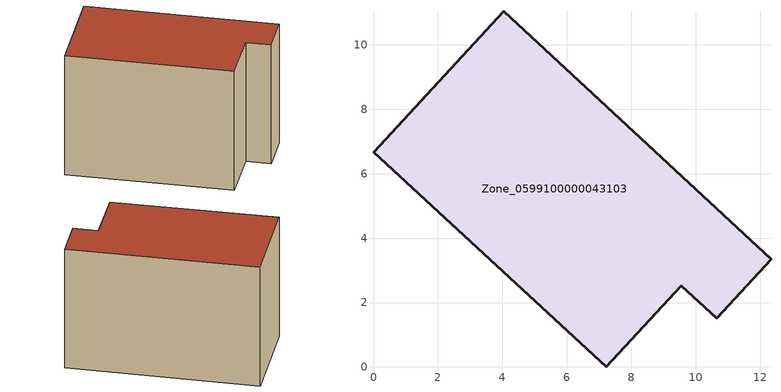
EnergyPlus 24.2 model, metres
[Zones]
Zone_0599100000043103
 floor ground (C_G): 0,6.66 4.04,11.05 12.34,3.35 10.65,1.51 9.55,2.52 7.22,0 z0
 wall outside (C_F): 4.04,11.05 0,6.66 7.22,0 9.55,2.52 10.65,1.51 12.34,3.35 4.04,11.05 z0:7.71
 roof outside (C_R): 12.34,3.35 4.04,11.05 0,6.66 7.22,0 9.55,2.52 10.65,1.51 z7.71
[BUILDING]
Pand.0599100000043103: North Axis=0; Terrain=City; Loads Convergence Tolerance Value=0.04; Temperature Convergence Tolerance Value=0.4; Solar Distribution=FullExterior; Maximum Number of Warmup Days=25; Minimum Number of Warmup Days=1
[Site:Location]
Rotterdam.The.Hague.AP_ZH_NLD Design_Conditions: Latitude=51.96; Longitude=4.45; Time Zone=1; Elevation=-4.5
[SITE:GROUNDTEMPERATURE:BUILDINGSURFACE]
18, 18, 18, 18, 18, 18, 18, 18, 18, 18, 18, 18
[MATERIAL] Thermal Absorptance=0.9; Solar Absorptance=0.7; Visible Absorptance=0.7
Name | Roughness | Thickness | Conductivity | Density | Specific Heat
G.TC.1975-1991 | MediumSmooth | 0.15 | 0.288461 | 540 | 1210
F.TC.1975-1991 | Rough | 0.3 | 0.230769 | 1920 | 840
R.TC.1975-1991 | MediumRough | 0.2 | 0.153846 | 1500 | 1000
[CONSTRUCTION]
C_G: G.TC.1975-1991
C_F: F.TC.1975-1991
C_R: R.TC.1975-1991
[ZONE]
Zone_0599100000043103: Type=1; Multiplier=1; Ceiling Height=Autocalculate; Volume=Autocalculate; Floor Area=autocalculate; Part of Total Floor Area=Yes
[ZONEINFILTRATION:DESIGNFLOWRATE]
Infil_Zone_0599100000043103: Zone or ZoneList or Space or SpaceList=Zone_0599100000043103; Schedule=AlwaysOn; Design Flow Rate Calculation Method=Flow/Area; Flow Rate per Floor Area=0.003; Constant Term Coefficient=1; Temperature Term Coefficient=0; Velocity Term Coefficient=0; Velocity Squared Term Coefficient=0
[HVACTEMPLATE:ZONE:IDEALLOADSAIRSYSTEM]
Zone_0599100000043103: Maximum Heating Supply Air Temperature=50; Minimum Cooling Supply Air Temperature=13; Maximum Heating Supply Air Humidity Ratio=0.0156; Minimum Cooling Supply Air Humidity Ratio=0.0077; Heating Limit=NoLimit; Cooling Limit=NoLimit; Dehumidification Control Type=ConstantSensibleHeatRatio; Cooling Sensible Heat Ratio=0.7; Dehumidification Setpoint=60; Humidification Control Type=None; Humidification Setpoint=30; Outdoor Air Method=None; Outdoor Air Flow Rate per Person=0.00944; Outdoor Air Flow Rate per Zone Floor Area=0; Outdoor Air Flow Rate per Zone=0; Demand Controlled Ventilation Type=None; Outdoor Air Economizer Type=NoEconomizer; Heat Recovery Type=None; Sensible Heat Recovery Effectiveness=0.7; Latent Heat Recovery Effectiveness=0.65
[ZONECONTROL:THERMOSTAT]
ThermostatControl_Zone_0599100000043103: Zone or ZoneList=Zone_0599100000043103; Control Type Schedule=DualSetpointControlType; Control 1=Thermostat_Zone_0599100000043103; Temperature Difference Between Cutout And Setpoint=0
[THERMOSTATSETPOINT:DUALSETPOINT]
Thermostat_Zone_0599100000043103: Heating Setpoint Temperature Schedule=HeatingSetpoint_Zone_0599100000043103; Cooling Setpoint Temperature Schedule=CoolingSetpoint_Zone_0599100000043103
[SCHEDULE:COMPACT]
HeatingSetpoint_Zone_0599100000043103: Through: 12/31, For: AllDays, Until: 24:00, 21
CoolingSetpoint_Zone_0599100000043103: Through: 12/31, For: AllDays, Until: 24:00, 24
DualSetpointControlType: Through: 12/31, For: AllDays, Until: 24:00, 4
AlwaysOn: Through: 12/31, For: AllDays, Until: 24:00, 1
